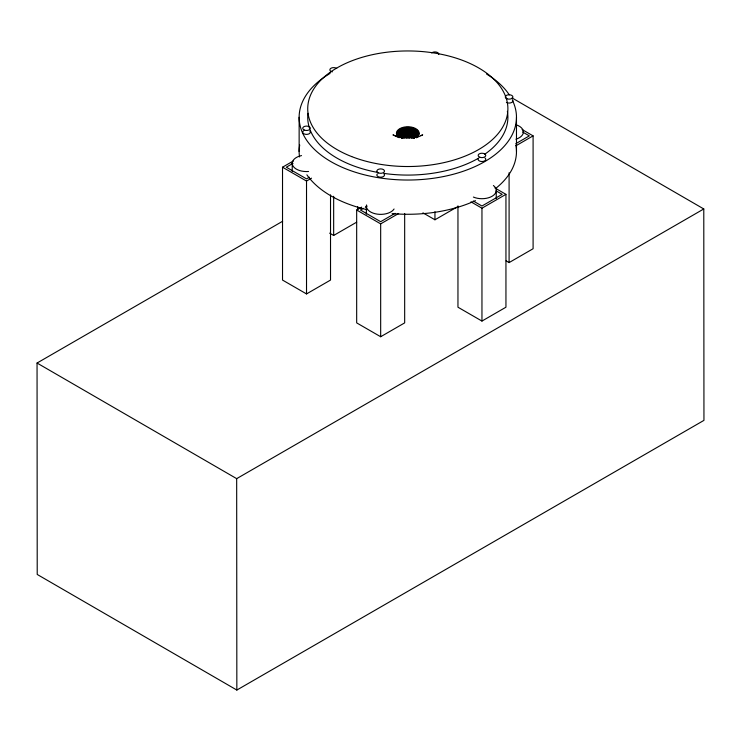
<?xml version="1.0" encoding="UTF-8"?>
<svg xmlns="http://www.w3.org/2000/svg" width="741" height="741" viewBox="0 0 741 741"><rect width="100%" height="100%" fill="white"/><g stroke="black" fill="none" stroke-linecap="round" stroke-linejoin="round"><path stroke-width="1.11" d="M330.523 194.846L330.523 280.07L306.524 293.927L282.525 280.07L282.525 167.207L293.529 160.853M293.047 163.316L286.304 167.207L306.524 178.877L309.414 177.21M306.524 293.927L306.524 181.063L311.526 178.173M512.142 97.979L703.783 208.962L703.95 420.369L236.842 690.056L37.217 574.451L37.05 363.034L282.636 221.253M404.669 213.464L404.669 322.881L380.67 336.738L356.671 322.881L356.671 210.009L361.673 207.128M363.34 208.341L360.45 210.009L380.67 221.679L395.11 213.343M365.267 207.23L367.193 206.118M329.662 233.146L333.663 235.453L356.662 222.18M515.829 143.652L529.315 135.872L522.572 131.981M380.67 336.738L380.67 223.865L398.667 213.473M516.097 145.681L533.094 135.872L522.09 129.518M422.944 212.852L434.948 219.781L456.947 207.082M470.952 201.848L481.956 208.202L505.946 194.346L505.946 307.209L481.956 321.066L457.957 307.209L457.957 205.859M506.094 260.86L509.095 262.592L533.094 248.735L533.094 135.872M236.842 690.056L236.675 478.649L703.783 208.962M416.627 137.669L422.694 134.862L420.795 135.677M396.741 136.335L392.952 134.881L398.751 137.557M494.951 187.992L505.946 194.346M496.396 191.011L502.166 194.346L481.956 206.017L473.286 201.015M282.525 167.207L306.524 181.063M356.671 210.009L380.67 223.865M37.05 363.034L236.675 478.649M516.477 117.291L516.477 151.535M509.095 172.755L509.095 262.592M496.248 190.493L496.248 198.588M481.956 208.202L481.956 321.066M434.948 211.722L434.948 219.781M366.369 206.081L366.369 214.168M357.662 206.628L357.662 210.083M333.663 196.291L333.663 235.453M299.142 117.291L299.142 151.535M292.223 163.27L292.223 171.366M515.94 124.729A14.301 8.253 0 0 1 523.387 131.981A14.301 8.253 0 0 1 515.94 139.225M512.439 99.794A3.816 2.204 0 0 1 511.373 102.61A3.816 2.204 0 0 1 506.39 102.406M431.734 52.954A3.816 2.204 0 0 1 436.282 52.083A3.816 2.204 0 0 1 438.718 54.463M308.562 171.486A14.301 8.253 0 0 1 292.667 165.354A14.301 8.253 0 0 1 301.531 155.582M309.868 131.129A3.816 2.204 0 0 1 308.812 133.945A3.816 2.204 0 0 1 303.829 133.741A3.816 2.204 0 0 1 303.477 130.861M394.064 209.008A14.301 8.253 0 0 1 377.132 214.121A14.301 8.253 0 0 1 366.517 204.942M384.014 173.931A3.816 2.204 0 0 1 383.032 176.719A3.816 2.204 0 0 1 378.105 176.617A3.816 2.204 0 0 1 377.465 173.802M329.847 73.711A3.816 2.204 0 0 1 330.319 72.655M332.329 71.877A3.816 2.204 0 0 1 330.616 68.496A3.816 2.204 0 0 1 336.72 68.496M493.395 185.509A14.301 8.253 0 0 1 492.061 196.291A14.301 8.253 0 0 1 473.379 197.06M485.003 158A3.816 2.204 0 0 1 484.651 160.88A3.816 2.204 0 0 1 479.668 161.084A3.816 2.204 0 0 1 478.603 158.268M399.195 137.631A11.393 6.576 0 0 1 399.945 128.564A11.393 6.576 0 0 1 415.673 128.564A11.393 6.576 0 0 1 416.414 137.631M416.59 137.567A10.967 6.336 0 0 0 415.182 129.082A10.967 6.336 0 0 0 400.427 129.082A10.967 6.336 0 0 0 399.029 137.567A10.559 6.095 0 0 1 400.89 129.619A10.559 6.095 0 0 1 414.719 129.619A10.559 6.095 0 0 1 416.692 137.52M398.982 137.483A9.42 5.437 0 0 1 407.809 130.138A9.42 5.437 0 0 1 416.637 137.483M399.112 137.511A9.068 5.233 0 0 1 407.809 130.796A9.068 5.233 0 0 1 416.507 137.511M399.279 137.557A8.735 5.039 0 0 1 407.809 131.444A8.735 5.039 0 0 1 416.34 137.557M399.418 137.289A8.41 4.854 0 0 1 407.809 132.083A8.41 4.854 0 0 1 416.192 137.289M399.705 137.391A8.105 4.678 0 0 1 407.809 132.713A8.105 4.678 0 0 1 415.905 137.391M400.02 137.53A7.808 4.511 0 0 1 407.809 133.343A7.808 4.511 0 0 1 415.599 137.53M400.455 137.381A7.53 4.344 0 0 1 407.809 133.954A7.53 4.344 0 0 1 415.164 137.381M400.835 137.576A7.262 4.196 0 0 1 407.809 134.566A7.262 4.196 0 0 1 414.775 137.576M401.242 137.789A7.012 4.048 0 0 1 408.059 135.158A7.012 4.048 0 0 1 414.534 138.067M401.465 138.298A6.771 3.909 0 0 1 407.809 135.751A6.771 3.909 0 0 1 414.154 138.298M402.057 138.298A6.549 3.779 0 0 1 407.809 136.335A6.549 3.779 0 0 1 413.561 138.298M403.011 138.169A6.345 3.659 0 0 1 412.598 138.169M404.123 138.178A6.15 3.548 0 0 1 411.487 138.178M406.124 138.169A5.965 3.446 0 0 1 409.486 138.169M507.363 111.326A100.091 57.789 0 0 1 484.651 154.313M478.584 158.157A100.091 57.789 0 0 1 383.986 173.422M377.447 172.357A100.091 57.789 0 0 1 310.201 130.092M309.506 128.165A100.091 57.789 0 0 1 307.96 113.308M512.411 100.304A108.668 62.735 0 0 1 381.689 178.192A108.668 62.735 0 0 1 329.023 74.081M486.596 74.081A108.668 62.735 0 0 1 509.299 94.867M515.893 145.06A108.668 62.735 0 0 1 495.683 188.446M475.472 200.626A108.668 62.735 0 0 1 392.146 213.621M366.656 209.601A108.668 62.735 0 0 1 306.885 174.802M299.54 156.944A108.668 62.735 0 0 1 299.716 145.06M506.955 98.775A3.816 2.204 0 0 0 512.892 97.108A3.816 2.204 0 0 0 507.428 94.978A3.816 2.204 0 0 0 506.955 98.775M304.384 130.11A3.816 2.204 0 0 0 310.331 128.452A3.816 2.204 0 0 0 304.857 126.313A3.816 2.204 0 0 0 304.384 130.11M378.531 172.922A3.816 2.204 0 0 0 384.477 171.254A3.816 2.204 0 0 0 379.003 169.115A3.816 2.204 0 0 0 378.531 172.922M479.816 157.249A3.816 2.204 0 0 0 485.753 155.582A3.816 2.204 0 0 0 480.288 153.452A3.816 2.204 0 0 0 479.816 157.249M351.706 156.592A100.091 57.789 0 0 0 507.641 112.854A100.091 57.789 0 0 0 364.072 56.761A100.091 57.789 0 0 0 351.706 156.592M407.809 128.804A10.161 5.872 0 0 0 398.89 137.483A9.781 5.65 0 0 1 407.809 129.48A9.781 5.65 0 0 1 416.711 137.474A10.161 5.872 0 0 0 407.809 128.804"/></g></svg>
